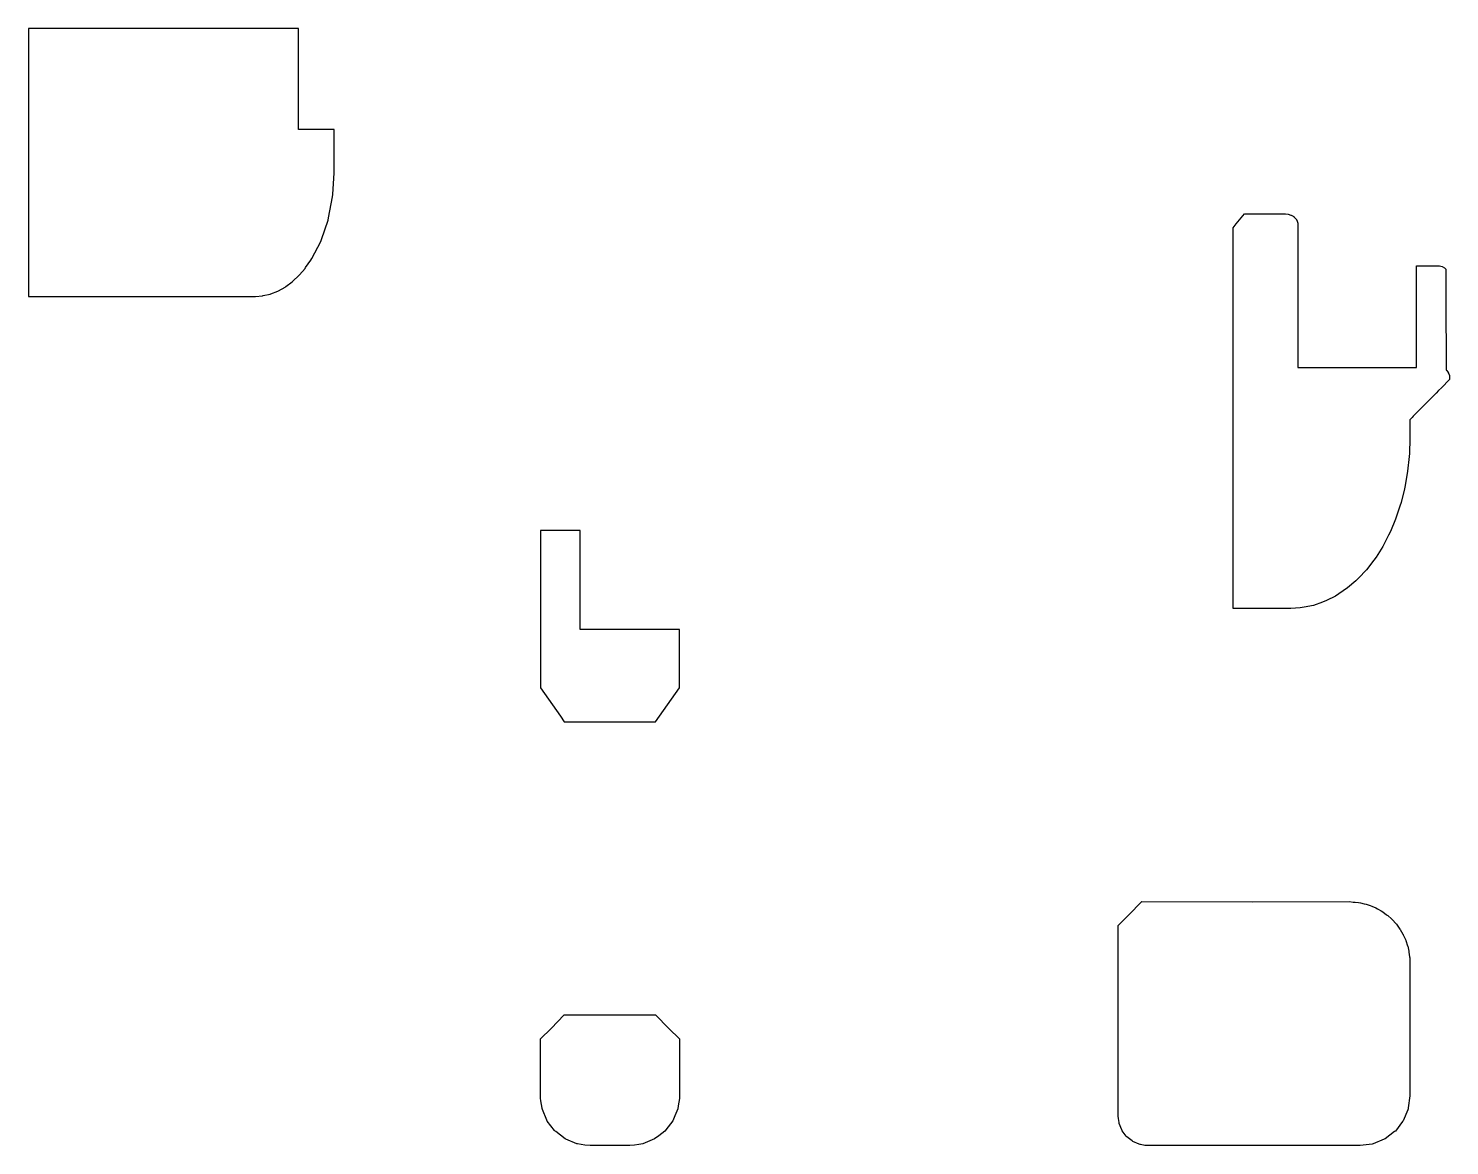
# Model space of a CAD drawing. Header units: metres. Extents: x 2.4 to 74, y -16 to 40.3.
import ezdxf

# ---------------------------------------------------------------- set-up
doc = ezdxf.new("R2010")
doc.units = ezdxf.units.M

msp = doc.modelspace()

# ---------------------------------------------------------------- linework, layer by layer
for p, q in [((3.192, 40.29), (2.4, 40.29)), ((2.4, 40.29), (2.4, 39.573)), ((16, 40.29), (3.192, 40.29)), ((16, 38.026), (16, 40.29)), ((2.4, 39.573), (2.4, 28.448)), ((16, 35.205), (16, 38.026)), ((17.492, 35.205), (16, 35.205)), ((16, 35.205), (16, 35.205)), ((17.8, 35.205), (17.492, 35.205)), ((17.8, 34.669), (17.8, 35.205)), ((17.8, 33.275), (17.8, 34.669)), ((17.731, 31.918), (17.8, 33.011)), ((17.8, 33.011), (17.8, 33.275)), ((17.518, 30.746), (17.723, 31.797)), ((17.723, 31.797), (17.731, 31.918)), ((63.251, 30.439), (63.661, 30.951)), ((63.661, 30.951), (65.36, 30.951)), ((65.36, 30.951), (65.674, 30.951)), ((65.674, 30.951), (65.699, 30.951)), ((65.699, 30.951), (65.728, 30.948)), ((65.728, 30.948), (65.864, 30.934)), ((65.864, 30.934), (66.008, 30.888)), ((66.008, 30.888), (66.018, 30.884)), ((66.018, 30.884), (66.149, 30.806)), ((66.149, 30.806), (66.15, 30.805)), ((66.15, 30.805), (66.173, 30.781)), ((17.163, 29.661), (17.496, 30.629)), ((17.496, 30.629), (17.518, 30.746)), ((63.1, 30.251), (63.251, 30.439)), ((63.1, 24.62), (63.1, 30.251)), ((66.173, 30.781), (66.258, 30.701)), ((66.258, 30.701), (66.263, 30.692)), ((66.263, 30.692), (66.327, 30.581)), ((66.327, 30.581), (66.347, 30.47)), ((66.347, 30.47), (66.353, 30.451)), ((66.353, 30.451), (66.352, 29.466)), ((16.678, 28.705), (17.126, 29.553)), ((17.126, 29.553), (17.163, 29.661)), ((66.352, 29.466), (66.352, 23.2)), ((16.628, 28.61), (16.678, 28.705)), ((2.4, 28.448), (2.4, 27.963)), ((2.4, 27.963), (2.4, 27.56)), ((16.054, 27.873), (16.338, 28.2)), ((16.338, 28.2), (16.367, 28.241)), ((16.367, 28.241), (16.628, 28.61)), ((72.338, 26.301), (72.338, 28.323)), ((72.338, 28.323), (72.655, 28.323)), ((72.655, 28.323), (72.954, 28.323)), ((72.954, 28.323), (73.5, 28.323)), ((73.5, 28.323), (73.621, 28.3)), ((73.621, 28.3), (73.629, 28.298)), ((73.629, 28.298), (73.746, 28.229)), ((73.746, 28.229), (73.75, 28.226)), ((73.75, 28.226), (73.817, 28.152)), ((73.817, 28.152), (73.817, 27.199)), ((2.4, 27.56), (2.4, 26.788)), ((14.998, 27.076), (15.331, 27.261)), ((15.331, 27.261), (15.366, 27.287)), ((15.366, 27.287), (15.686, 27.523)), ((15.686, 27.523), (15.719, 27.554)), ((15.719, 27.554), (16.022, 27.836)), ((16.022, 27.836), (16.054, 27.873)), ((2.4, 26.788), (3.538, 26.788)), ((3.538, 26.788), (13.8, 26.788)), ((13.8, 26.788), (13.839, 26.791)), ((13.839, 26.791), (14.192, 26.818)), ((14.192, 26.818), (14.231, 26.827)), ((14.231, 26.827), (14.58, 26.907)), ((14.58, 26.907), (14.618, 26.922)), ((14.618, 26.922), (14.961, 27.056)), ((14.961, 27.056), (14.998, 27.076)), ((73.817, 27.199), (73.817, 25.45)), ((72.338, 23.2), (72.338, 26.301)), ((73.817, 25.45), (73.82, 24.406)), ((63.1, 14.908), (63.1, 24.62)), ((73.82, 24.406), (73.82, 23.081)), ((66.352, 23.2), (67.089, 23.2)), ((67.089, 23.2), (67.337, 23.2)), ((67.337, 23.2), (67.791, 23.2)), ((67.791, 23.2), (68.175, 23.2)), ((68.175, 23.2), (68.404, 23.2)), ((68.404, 23.2), (68.847, 23.2)), ((68.847, 23.2), (68.978, 23.2)), ((68.978, 23.2), (69.438, 23.2)), ((69.438, 23.2), (69.557, 23.2)), ((69.557, 23.2), (70.001, 23.2)), ((70.001, 23.2), (70.184, 23.2)), ((70.184, 23.2), (70.579, 23.2)), ((70.579, 23.2), (70.923, 23.2)), ((70.923, 23.2), (71.216, 23.2)), ((71.216, 23.2), (71.877, 23.2)), ((71.877, 23.2), (71.977, 23.2)), ((71.977, 23.2), (72.189, 23.2)), ((72.189, 23.2), (72.213, 23.2)), ((72.213, 23.2), (72.338, 23.2)), ((73.82, 23.081), (73.852, 23.054)), ((73.852, 23.054), (73.854, 23.054)), ((73.854, 23.054), (73.912, 22.982)), ((73.912, 22.982), (73.916, 22.978)), ((73.916, 22.978), (73.918, 22.974)), ((73.918, 22.974), (73.962, 22.891)), ((73.686, 22.282), (73.591, 22.185)), ((73.895, 22.494), (73.686, 22.282)), ((74, 22.6), (73.895, 22.494)), ((73.962, 22.891), (73.964, 22.884)), ((73.964, 22.884), (73.99, 22.798)), ((73.99, 22.798), (73.999, 22.715)), ((73.999, 22.715), (74, 22.7)), ((74, 22.7), (74, 22.659)), ((74, 22.659), (74, 22.6)), ((73.155, 21.743), (72.17, 20.745)), ((73.329, 21.92), (73.155, 21.743)), ((73.449, 22.042), (73.329, 21.92)), ((73.591, 22.185), (73.449, 22.042)), ((72.057, 20.63), (72, 20.572)), ((72, 20.572), (72, 20.073)), ((72, 20.073), (72, 20.023)), ((72.114, 20.687), (72.057, 20.63)), ((72.17, 20.745), (72.114, 20.687)), ((72, 19.634), (71.974, 18.88)), ((72, 20.023), (72, 19.637)), ((72, 20.023), (72, 20.023)), ((72, 19.637), (72, 19.634)), ((71.964, 18.721), (71.887, 17.982)), ((71.974, 18.88), (71.964, 18.721)), ((71.887, 17.982), (71.76, 17.258)), ((71.76, 17.258), (71.728, 17.091)), ((71.728, 17.091), (71.554, 16.396)), ((71.496, 16.217), (71.278, 15.56)), ((71.554, 16.396), (71.496, 16.217)), ((71.278, 15.56), (71.016, 14.936)), ((29.3, 15), (28.2, 15)), ((28.2, 15), (28.2, 8.704)), ((30.2, 15), (29.3, 15)), ((30.2, 13.714), (30.2, 15)), ((63.1, 11.479), (63.1, 14.908)), ((70.93, 14.76), (70.631, 14.185)), ((71.016, 14.936), (70.93, 14.76)), ((30.2, 12.651), (30.2, 13.714)), ((70.294, 13.655), (70.179, 13.49)), ((70.631, 14.185), (70.294, 13.655)), ((69.814, 13.017), (69.418, 12.598)), ((70.179, 13.49), (69.814, 13.017)), ((30.2, 12.509), (30.2, 12.651)), ((30.2, 12.393), (30.2, 12.509)), ((30.2, 12.252), (30.2, 12.393)), ((30.2, 12.136), (30.2, 12.252)), ((69.274, 12.454), (68.858, 12.098)), ((69.418, 12.598), (69.274, 12.454)), ((30.2, 12.005), (30.2, 12.136)), ((30.2, 11.896), (30.2, 12.005)), ((30.2, 11.784), (30.2, 11.896)), ((30.2, 11.69), (30.2, 11.784)), ((30.2, 11.605), (30.2, 11.69)), ((30.2, 11.533), (30.2, 11.605)), ((30.2, 10.793), (30.2, 11.533)), ((63.1, 11.062), (63.1, 11.479)), ((67.799, 11.459), (67.605, 11.384)), ((68.25, 11.689), (67.799, 11.459)), ((68.42, 11.802), (68.25, 11.689)), ((68.858, 12.098), (68.42, 11.802)), ((30.2, 10), (30.2, 10.793)), ((65.244, 11.062), (63.1, 11.062)), ((66, 11.062), (65.244, 11.062)), ((66.472, 11.095), (66, 11.062)), ((66.676, 11.121), (66.472, 11.095)), ((67.145, 11.22), (66.676, 11.121)), ((67.605, 11.384), (67.145, 11.22)), ((32.886, 10), (30.2, 10)), ((35.2, 10), (32.886, 10)), ((35.2, 8.154), (35.2, 10)), ((28.2, 8.704), (28.2, 8.441)), ((28.2, 8.441), (28.2, 8.414)), ((28.2, 8.414), (28.2, 8.227)), ((28.2, 8.227), (28.2, 7.067)), ((35.2, 7.067), (35.2, 8.154)), ((35.2, 8.154), (35.2, 8.154)), ((28.2, 7.067), (29.2, 5.638)), ((34.2, 5.638), (35.2, 7.067)), ((29.2, 5.638), (29.4, 5.352)), ((29.4, 5.352), (33.09, 5.352)), ((33.09, 5.352), (34, 5.352)), ((34, 5.352), (34.2, 5.638)), ((57.83, -4.397), (58.5, -3.703)), ((58.5, -3.703), (64.05, -3.716)), ((64.05, -3.716), (68.961, -3.708)), ((68.961, -3.708), (69.139, -3.728)), ((69.139, -3.728), (69.239, -3.733)), ((69.239, -3.733), (69.418, -3.758)), ((69.418, -3.758), (69.519, -3.772)), ((69.519, -3.772), (69.704, -3.816)), ((69.704, -3.816), (69.802, -3.839)), ((69.802, -3.839), (69.993, -3.904)), ((69.993, -3.904), (70.084, -3.936)), ((70.084, -3.936), (70.281, -4.026)), ((70.281, -4.026), (70.362, -4.063)), ((70.362, -4.063), (70.561, -4.18)), ((70.561, -4.18), (70.629, -4.22)), ((70.629, -4.22), (70.829, -4.367)), ((57.3, -4.918), (57.83, -4.397)), ((57.3, -5.647), (57.3, -4.918)), ((70.829, -4.367), (70.881, -4.405)), ((70.881, -4.405), (71.077, -4.583)), ((71.077, -4.583), (71.114, -4.616)), ((71.114, -4.616), (71.302, -4.826)), ((71.302, -4.826), (71.324, -4.851)), ((71.324, -4.851), (71.498, -5.091)), ((57.3, -5.668), (57.3, -5.647)), ((57.3, -14.177), (57.3, -5.668)), ((71.498, -5.091), (71.507, -5.104)), ((71.507, -5.104), (71.645, -5.34)), ((71.645, -5.34), (71.663, -5.371)), ((71.663, -5.371), (71.663, -5.373)), ((71.663, -5.373), (71.788, -5.647)), ((71.788, -5.647), (71.793, -5.662)), ((71.793, -5.662), (71.883, -5.927)), ((71.883, -5.927), (71.89, -5.956)), ((71.89, -5.956), (71.95, -6.208)), ((71.95, -6.208), (71.955, -6.249)), ((71.955, -6.249), (71.988, -6.486)), ((71.988, -6.486), (71.99, -6.536)), ((71.99, -6.536), (72, -6.742)), ((72, -6.742), (72, -7.105)), ((72, -6.742), (72, -6.742)), ((72, -7.105), (72, -7.289)), ((72, -7.289), (72, -13.5)), ((28.73, -10.107), (29.4, -9.413)), ((29.4, -9.413), (32.532, -9.413)), ((32.532, -9.413), (34, -9.413)), ((34, -9.413), (34.67, -10.107)), ((28.2, -10.628), (28.73, -10.107)), ((28.2, -10.971), (28.2, -10.628)), ((34.67, -10.107), (35.2, -10.628)), ((35.2, -10.628), (35.2, -10.908)), ((35.2, -10.628), (35.2, -10.628)), ((28.2, -13.5), (28.2, -10.971)), ((35.2, -10.908), (35.2, -13.5)), ((28.205, -13.611), (28.2, -13.5)), ((35.2, -13.5), (35.194, -13.632)), ((72, -13.5), (71.921, -14.099)), ((28.212, -13.745), (28.205, -13.611)), ((28.278, -14.108), (28.212, -13.745)), ((28.282, -14.132), (28.278, -14.108)), ((28.295, -14.176), (28.282, -14.132)), ((28.521, -14.722), (28.295, -14.176)), ((35.115, -14.147), (34.967, -14.504)), ((35.135, -13.996), (35.115, -14.147)), ((35.194, -13.632), (35.135, -13.996)), ((57.3, -14.35), (57.3, -14.177)), ((71.896, -14.192), (71.665, -14.75)), ((71.915, -14.147), (71.896, -14.192)), ((71.921, -14.099), (71.915, -14.147)), ((28.543, -14.763), (28.521, -14.722)), ((28.903, -15.233), (28.543, -14.763)), ((34.865, -14.75), (34.63, -15.057)), ((34.967, -14.504), (34.865, -14.75)), ((57.3, -14.5), (57.3, -14.35)), ((57.316, -14.649), (57.3, -14.5)), ((57.33, -14.727), (57.316, -14.649)), ((57.347, -14.86), (57.33, -14.727)), ((57.351, -14.888), (57.347, -14.86)), ((57.482, -15.205), (57.351, -14.888)), ((71.636, -14.789), (71.268, -15.268)), ((71.665, -14.75), (71.636, -14.789)), ((28.932, -15.268), (28.903, -15.233)), ((28.965, -15.295), (28.932, -15.268)), ((29.438, -15.658), (28.965, -15.295)), ((29.474, -15.677), (29.438, -15.658)), ((30.027, -15.906), (29.474, -15.677)), ((33.95, -15.665), (33.593, -15.813)), ((34.161, -15.503), (33.95, -15.665)), ((34.468, -15.268), (34.161, -15.503)), ((34.63, -15.057), (34.468, -15.268)), ((57.501, -15.25), (57.482, -15.205)), ((57.709, -15.522), (57.501, -15.25)), ((57.739, -15.561), (57.709, -15.522)), ((58.011, -15.769), (57.739, -15.561)), ((70.705, -15.684), (70.147, -15.915)), ((70.75, -15.665), (70.705, -15.684)), ((71.229, -15.297), (70.75, -15.665)), ((71.268, -15.268), (71.229, -15.297)), ((30.066, -15.918), (30.027, -15.906)), ((30.432, -15.974), (30.066, -15.918)), ((30.7, -16), (30.432, -15.974)), ((31.525, -16), (30.7, -16)), ((32.7, -16), (31.525, -16)), ((32.933, -15.977), (32.7, -16)), ((33.155, -15.94), (32.933, -15.977)), ((33.347, -15.915), (33.155, -15.94)), ((33.593, -15.813), (33.347, -15.915)), ((58.05, -15.799), (58.011, -15.769)), ((58.366, -15.93), (58.05, -15.799)), ((58.412, -15.949), (58.366, -15.93)), ((58.425, -15.951), (58.412, -15.949)), ((58.644, -15.992), (58.425, -15.951)), ((58.677, -15.995), (58.644, -15.992)), ((58.71, -15.997), (58.677, -15.995)), ((58.738, -15.999), (58.71, -15.997)), ((58.771, -15.999), (58.738, -15.999)), ((58.8, -16), (58.771, -15.999)), ((64.183, -16), (58.8, -16)), ((69.5, -16), (64.183, -16)), ((70.099, -15.921), (69.5, -16)), ((70.147, -15.915), (70.099, -15.921))]:
    msp.add_line(p, q)

doc.saveas('drawing.dxf')
